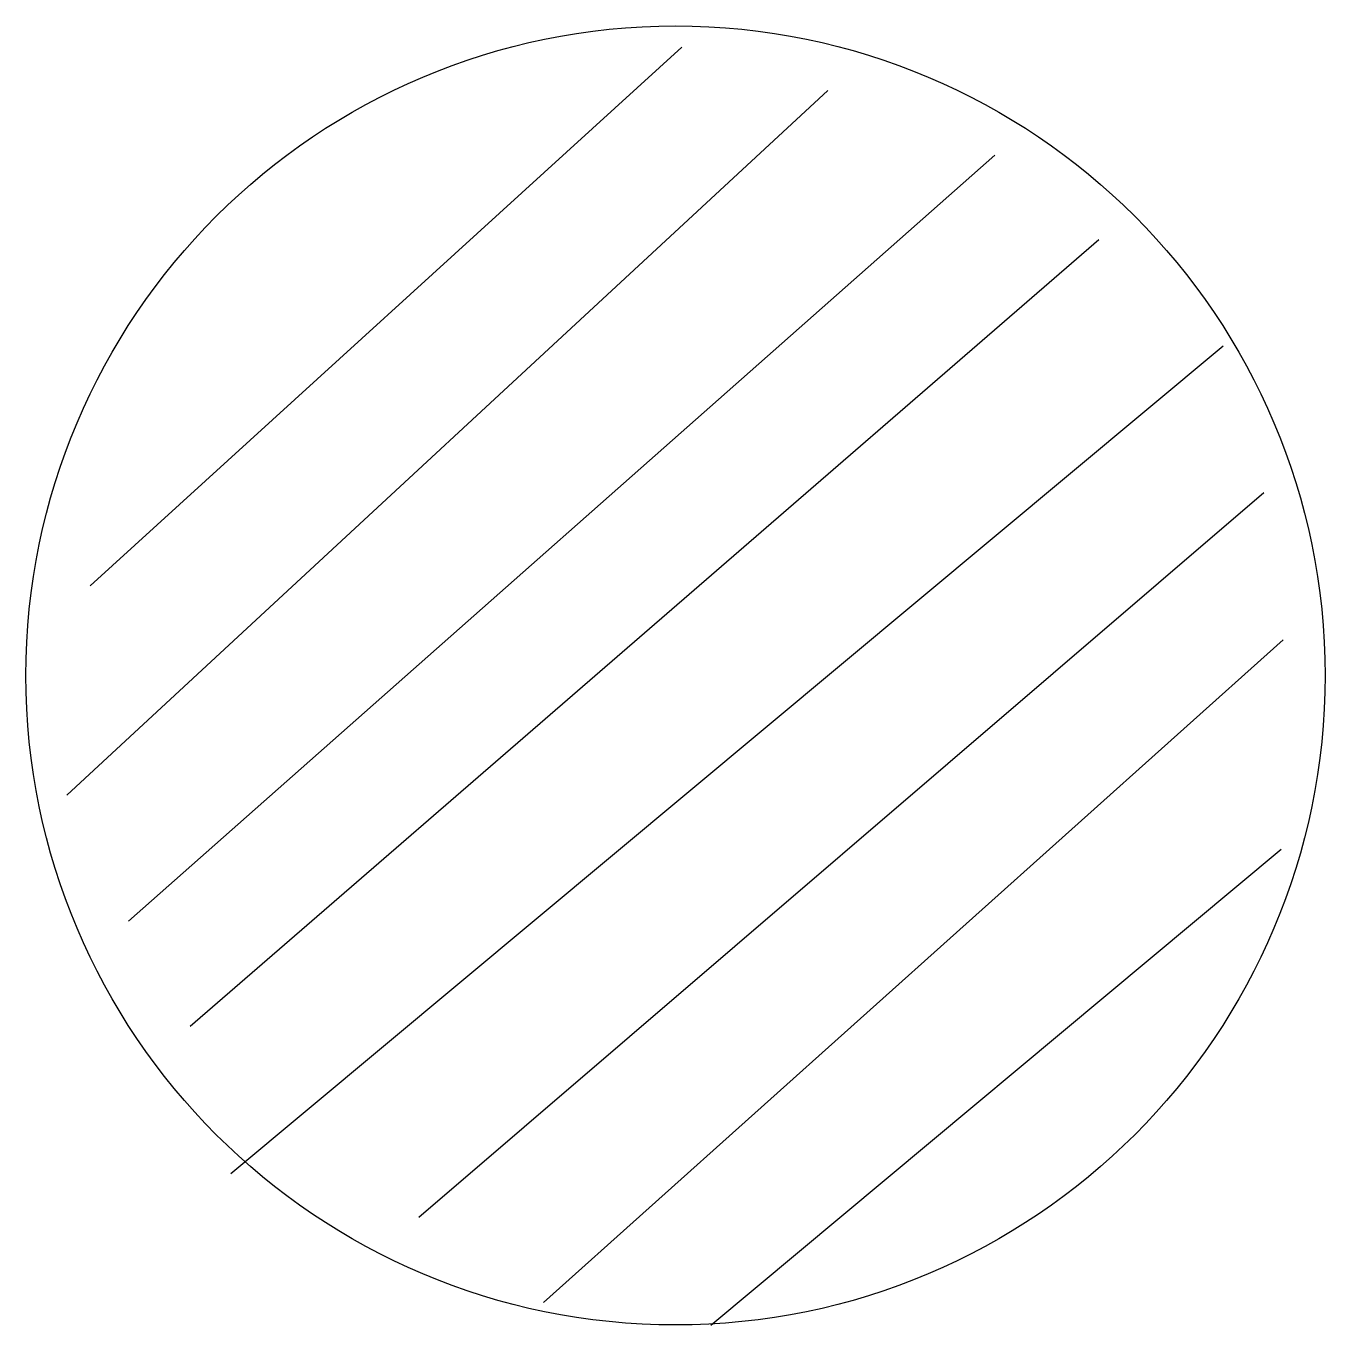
# Model space of a CAD drawing. Extents: x 62.87 to 69.08, y 44.54 to 50.74.
import ezdxf

# ---------------------------------------------------------------- set-up
doc = ezdxf.new("R2010")
doc.units = 0
doc.layers.add('49', color=1, linetype='CONTINUOUS')
doc.layers.add('50', color=2, linetype='CONTINUOUS')

msp = doc.modelspace()

# ---------------------------------------------------------------- linework, layer by layer
at = {"layer": '49', "color": 0}
for p, q in [((63.1807, 48.0682), (66.0064, 50.6399)), ((66.7043, 50.433), (63.0707, 47.0693)), ((63.3647, 46.4664), (67.5012, 50.125)), ((67.9972, 49.72), (63.6596, 45.9634)), ((63.8526, 45.2615), (68.5921, 49.2141)), ((68.7851, 48.5121), (64.7505, 45.0525)), ((65.3465, 44.6465), (68.8781, 47.8112)), ((66.1454, 44.5385), (68.8681, 46.8113))]:
    msp.add_line(p, q, dxfattribs=at)
at = {"layer": '50', "color": 0}
msp.add_circle((65.9764, 47.6402), 3.1015, dxfattribs=at)

doc.saveas('drawing.dxf')
